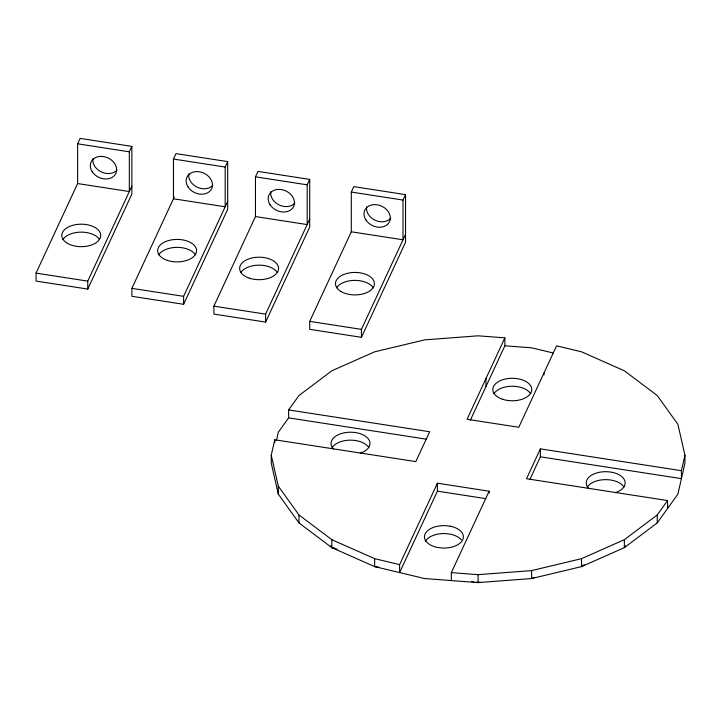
<?xml version="1.0" encoding="UTF-8"?>
<svg xmlns="http://www.w3.org/2000/svg" width="721" height="721" viewBox="0 0 721 721"><rect width="100%" height="100%" fill="white"/><g stroke="black" fill="none" stroke-linecap="round" stroke-linejoin="round"><path stroke-width="1.08" d="M288.625 409.934L298.963 395.532L331.831 370.792L374.668 351.812L424.561 339.888L478.095 335.815L504.862 337.852L467.073 419.28L518.787 427.274L556.576 345.846L581.523 351.812L624.368 370.792L657.237 395.532L677.902 424.327L684.95 455.239L684.95 463.188L677.902 494.101L657.237 522.905L624.368 547.636L581.523 566.616L531.638 578.539L478.095 582.613L424.561 578.539L374.668 566.616L331.831 547.636L298.963 522.905L278.297 494.101L271.249 463.188L271.249 455.239L274.773 439.783L415.81 461.602L429.662 431.744L288.625 409.934L288.625 417.874L278.297 432.276L276.413 440.522M529.764 479.717L540.389 456.826L681.426 478.645L681.426 470.696L684.95 455.239M77.616 143.812L80.139 138.387L131.853 146.39L131.853 194.075L87.764 289.076L36.05 281.073L36.05 273.124L77.616 183.558L77.616 143.812L129.329 151.816L131.853 146.39M87.764 289.076L87.764 281.127L131.853 186.126M227.692 161.612L225.168 167.038L225.168 206.783L173.455 198.78L173.455 159.044L175.978 153.609L227.692 161.612L227.692 209.297L183.603 304.298L131.889 296.304L131.889 288.355L174.293 196.968M183.603 304.298L183.603 296.349L227.692 201.357M255.468 176.834L257.983 171.4L309.697 179.403L309.697 227.088L265.607 322.089L213.894 314.086L213.894 306.146L255.468 216.57L255.468 176.834L307.182 184.828L309.697 179.403M265.607 322.089L265.607 314.14L309.697 219.139M351.298 192.056L353.822 186.631L405.535 194.634L405.535 242.319L361.446 337.32L309.733 329.317L309.733 321.368L351.298 231.801L351.298 192.056L403.012 200.059L405.535 194.634M361.446 337.32L361.446 329.371L405.535 234.37M437.404 483.205L437.404 491.154L399.614 572.582L399.614 564.633L437.404 483.205L489.117 491.199L489.117 493.191M470.38 420.1L504.862 345.801L504.862 337.852M451.328 580.576L451.328 572.627L489.117 491.199M681.426 470.696L540.389 448.877L526.528 478.735L667.565 500.554L667.565 508.503M625.513 545.779L624.368 547.636L624.368 539.687L657.237 514.956L667.565 500.554M584.226 564.66L581.523 566.616L581.523 558.667L624.368 539.687M534.775 577.35L531.638 578.539L531.638 570.599L581.523 558.667M475.914 582.235L480.312 582.226M451.328 572.627L478.095 574.664L531.638 570.599M333.958 547.618L331.831 547.636L330.714 545.716M504.862 345.801L531.638 347.828L553.322 353.02M379.102 567.229L374.668 566.616L374.668 558.667L331.831 539.687L298.963 514.956L278.297 486.152L271.249 455.239M173.455 159.044L225.168 167.038M77.616 183.558L129.329 191.552L129.329 151.816M255.468 216.57L307.182 224.573L307.182 184.828M351.298 231.801L403.012 239.796L403.012 200.059M36.05 273.124L87.764 281.127M131.889 288.355L183.603 296.349M213.894 306.146L265.607 314.14M309.733 321.368L361.446 329.371M288.625 417.874L426.336 439.179M437.404 491.154L485.819 498.644M471.552 581.468L473.733 581.847M374.668 558.667L399.614 564.633M337.176 549.231L331.831 547.636L331.831 539.687M657.237 514.956L657.237 522.905M543.985 372.991L543.985 374.983M540.389 448.877L540.389 456.826M485.972 378.561L485.972 386.51M478.095 574.664L478.095 582.613M298.963 514.956L298.963 522.905M278.297 486.152L278.297 494.101M274.773 439.783L274.773 442.766M158.8 254.765A19.467 11.239 0 0 1 177.096 247.366A19.467 11.239 0 0 1 195.391 254.765M212.839 185.288A13.627 10.752 24.9 0 1 197.166 187.172A13.627 10.752 24.9 0 1 188.803 173.869M62.961 239.534A19.467 11.239 0 0 1 81.257 232.135A19.467 11.239 0 0 1 99.552 239.534M117.009 170.057A13.627 10.752 24.9 0 1 101.337 171.94A13.627 10.752 24.9 0 1 92.973 158.647M336.644 287.778A19.467 11.239 0 0 1 354.939 280.379A19.467 11.239 0 0 1 373.235 287.778M390.692 218.301A13.627 10.752 24.9 0 1 375.019 220.184A13.627 10.752 24.9 0 1 366.647 206.891M240.805 272.556A19.467 11.239 0 0 1 259.1 265.157A19.467 11.239 0 0 1 277.396 272.556M294.853 203.079A13.627 10.752 24.9 0 1 279.18 204.962A13.627 10.752 24.9 0 1 270.817 191.66M333.652 449.075A19.467 11.239 0 0 1 340.781 433.718A19.467 11.239 0 0 1 367.377 437.827A19.467 11.239 0 0 1 360.248 453.185M493.984 393.639A19.467 11.239 0 0 1 512.28 386.24A19.467 11.239 0 0 1 530.584 393.639M588.823 488.55A19.467 11.239 0 0 1 595.943 473.192A19.467 11.239 0 0 1 622.538 477.302A19.467 11.239 0 0 1 615.419 492.659M425.48 541.183A19.467 11.239 0 0 1 445.19 533.576L450.174 534.153A19.467 11.239 0 0 1 461.377 539.831M331.714 448.489A19.467 11.239 0 0 1 349.667 440.171A19.467 11.239 0 0 1 368.81 447.561M587.381 487.035A19.467 11.239 0 0 1 605.685 479.636A19.467 11.239 0 0 1 623.98 487.035M450.174 526.204L445.19 525.636A19.467 11.239 0 0 0 424.822 534.649A19.467 11.239 0 0 0 437.647 547.491L442.631 548.059A19.467 11.239 0 0 0 463.008 539.047A19.467 11.239 0 0 0 450.174 526.204M167.362 260.389A19.467 11.239 0 0 0 196.563 250.656A19.467 11.239 0 0 0 167.362 240.922A19.467 11.239 0 0 0 167.362 260.389M188.118 187.036A13.627 10.752 24.9 0 0 210.911 189.974A13.627 10.752 24.9 0 0 198.906 171.724A13.627 10.752 24.9 0 0 188.118 187.036M67.495 243.374A19.467 11.239 0 0 0 100.066 238.336A19.467 11.239 0 0 0 76.219 224.573A19.467 11.239 0 0 0 67.495 243.374M92.288 171.805A13.627 10.752 24.9 0 0 115.072 174.743A13.627 10.752 24.9 0 0 103.076 156.502A13.627 10.752 24.9 0 0 92.288 171.805M341.177 291.617A19.467 11.239 0 0 0 373.748 286.579A19.467 11.239 0 0 0 349.901 272.817A19.467 11.239 0 0 0 341.177 291.617M365.962 220.049A13.627 10.752 24.9 0 0 388.754 222.987A13.627 10.752 24.9 0 0 376.759 204.746A13.627 10.752 24.9 0 0 365.962 220.049M249.367 278.18A19.467 11.239 0 0 0 278.576 268.446A19.467 11.239 0 0 0 249.367 258.713A19.467 11.239 0 0 0 249.367 278.18M270.132 204.827A13.627 10.752 24.9 0 0 292.915 207.765A13.627 10.752 24.9 0 0 280.92 189.515A13.627 10.752 24.9 0 0 270.132 204.827M502.546 399.263A19.467 11.239 0 0 0 531.756 389.529A19.467 11.239 0 0 0 502.546 379.796A19.467 11.239 0 0 0 502.546 399.263"/></g></svg>
